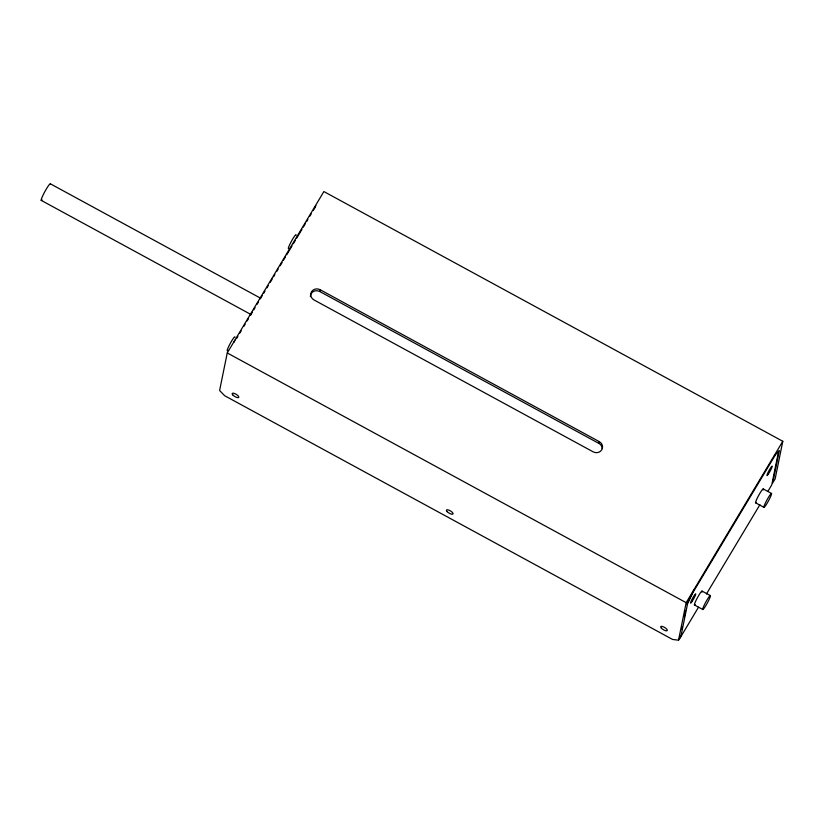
<?xml version="1.0" encoding="UTF-8"?>
<svg xmlns="http://www.w3.org/2000/svg" width="824" height="824" viewBox="0 0 824 824"><rect width="100%" height="100%" fill="white"/><g stroke="black" fill="none" stroke-linecap="round" stroke-linejoin="round"><path stroke-width="1.24" d="M774.127 456.28L779.308 450.501L772.716 482.905L775.157 478.826L782.8 441.283L323.883 191.559L227.249 352.95L219.606 390.494L224.684 395.736L672.539 639.434L678.523 640.207L680.964 636.128L687.566 603.724L692.829 592.714L775.405 454.817M310.349 296.558A6.335 5.912 11.5 0 1 319.733 291.5L320.093 289.708L599.316 441.654A6.335 5.912 11.5 0 1 601.778 449.77A6.335 5.912 11.5 0 1 593.198 451.861L313.975 299.926A6.335 5.912 11.5 0 1 311.503 291.809A6.335 5.912 11.5 0 1 320.093 289.708M602.21 448.596A6.335 5.912 11.5 0 0 598.945 443.436L599.316 441.654M678.523 640.207L686.165 602.663L782.8 441.283M680.531 635.613L680.027 638.095L698.505 607.226M681.788 629.402L682.293 626.92M684.322 616.991L685.578 610.78M778.587 451.356L771.769 484.873L767.814 491.485M233.872 342.434L234.953 340.168M686.845 604.569L693.87 589.891M236.56 338.582L237.879 336.367M239.866 333.061L241.185 330.857M243.822 326.448L245.15 324.234M247.128 320.927L248.446 318.723M250.434 315.417L252.412 312.1M253.73 309.896L255.059 307.692M257.037 304.375L258.355 302.171M260.343 298.865L262.32 295.558M263.639 293.344L264.968 291.14M266.945 287.834L268.264 285.629M270.251 282.313L272.229 279.006M273.547 276.802L274.876 274.598M276.854 271.281L278.172 269.077M280.16 265.771L282.138 262.465M283.456 260.25L285.444 256.944M286.762 254.74L292.046 245.912M293.365 243.708L295.353 240.392M296.671 238.188L301.955 229.36M303.273 227.156L305.261 223.85M306.579 221.646L307.898 219.442M309.886 216.125L311.204 213.921M313.182 210.614L315.17 207.298M706.426 594.001L759.893 504.721M314.469 207.38L315.952 205.743M763.24 488.951L771.542 493.463A7.921 0.886 -61.4 0 1 766.371 504.463A7.921 0.886 -61.4 0 1 765.269 503.279A7.921 0.886 -61.4 0 1 771.542 493.463M755.618 502.825L763.92 507.337M319.733 291.5L598.945 443.436M50.419 183.834L260.291 298.041M41.2 200.366L251.083 314.572M702.079 591.096L710.37 595.608A7.921 0.886 -61.4 0 1 705.21 606.608A7.921 0.886 -61.4 0 1 704.098 605.424A7.921 0.886 -61.4 0 1 710.37 595.608M694.457 604.971L702.748 609.482M227.249 352.95L686.165 602.663M42.086 199.882A9.507 1.071 -61.4 0 1 44.681 191.93A9.507 1.071 -61.4 0 1 50.398 184.442M288.802 248.467A7.921 0.886 -61.4 0 1 291.583 240.969A7.921 0.886 -61.4 0 1 296.053 235.273M227.96 350.293A7.921 0.886 -61.4 0 1 230.123 343.659A7.921 0.886 -61.4 0 1 234.881 337.418M695.168 604.517A7.921 0.886 -61.4 0 1 697.629 597.349A7.921 0.886 -61.4 0 1 701.955 592.168M756.329 502.372A7.921 0.886 -61.4 0 1 758.791 495.203A7.921 0.886 -61.4 0 1 763.117 490.023M661.456 628.259A3.801 1.298 30.9 0 0 667.131 630.679A3.801 1.298 30.9 0 0 663.402 626.827A3.801 1.298 30.9 0 0 661.456 628.259M447.205 511.673A3.801 1.298 30.9 0 0 452.881 514.094A3.801 1.298 30.9 0 0 449.152 510.241A3.801 1.298 30.9 0 0 447.205 511.673M232.955 395.087A3.801 1.298 30.9 0 0 238.63 397.508A3.801 1.298 30.9 0 0 234.902 393.656A3.801 1.298 30.9 0 0 232.955 395.087M691.954 601.654A5.387 0.608 -61.4 0 0 695.744 593.867A5.387 0.608 -61.4 0 0 691.676 600.006A5.387 0.608 -61.4 0 0 691.954 601.654M768.411 473.975A5.387 0.608 -61.4 0 0 772.201 466.188A5.387 0.608 -61.4 0 0 768.123 472.317A5.387 0.608 -61.4 0 0 768.411 473.975"/></g></svg>
